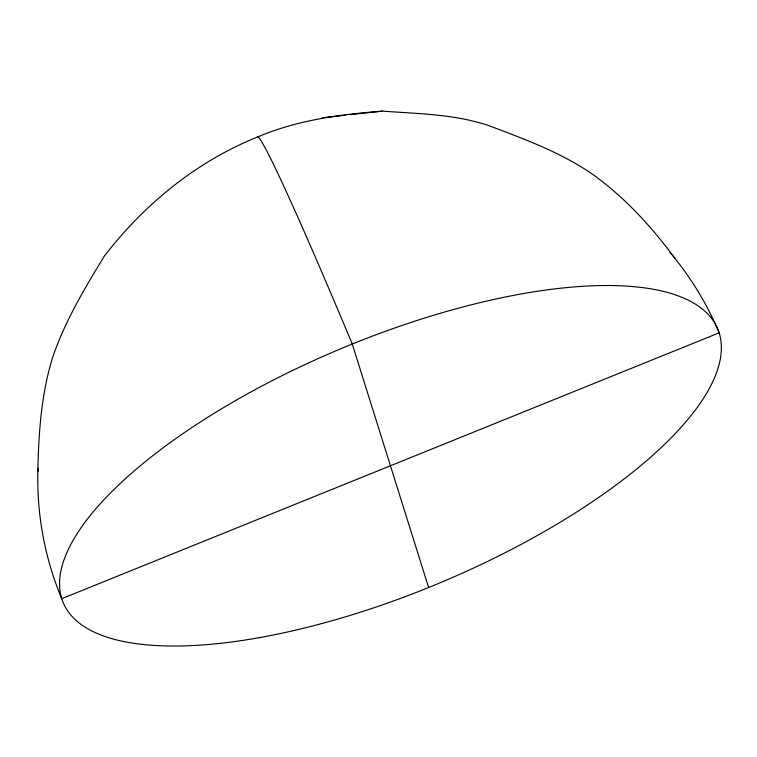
<?xml version="1.0" encoding="UTF-8"?>
<svg xmlns="http://www.w3.org/2000/svg" width="757" height="757" viewBox="0 0 757 757"><rect width="100%" height="100%" fill="white"/><g stroke="black" fill="none" stroke-linecap="round" stroke-linejoin="round"><path stroke-width="1.14" d="M37.85 471.668C38.635 432.881 41.209 393.877 52.905 356.651C65.149 320.902 84.604 288.531 104.135 256.405C144.104 204.352 196.583 161.44 257.758 136.913C297.321 120.117 339.95 114.383 382.474 111.137C417.911 113.72 453.774 114.089 487.868 125.284C524.137 138.985 560.833 152.308 592.949 174.517C624.904 197.53 651.569 226.721 674.875 258.298M322.614 117.723L345.41 115.225M350.983 114.591L382.474 111.137M428.623 587.527L352.26 344.019A354.74 10.976 68 0 0 257.758 136.913M37.954 468.138A354.74 330.998 -17.4 0 0 61.733 598.702L719.15 332.843A354.74 330.998 -17.4 0 0 669.765 252.081M259.159 637.678A354.74 127.129 -22.7 0 0 719.15 332.843A354.74 127.129 -22.7 0 0 193.026 426.797A354.74 127.129 -22.7 0 0 259.159 637.678"/></g></svg>
